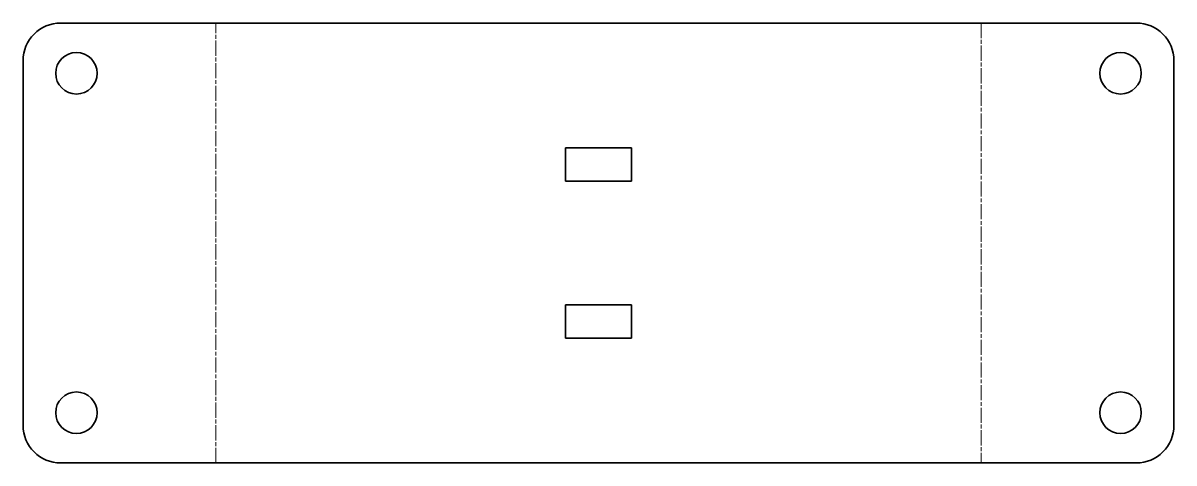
# Model space of a CAD drawing. Header units: inches. Extents: x 0 to 183, y 0 to 70.
import ezdxf

# ---------------------------------------------------------------- set-up
doc = ezdxf.new("R2010")
doc.units = ezdxf.units.IN
doc.header["$MEASUREMENT"] = 0
doc.linetypes.add('Chain', pattern=[13.68, 9.12, -1.14, 2.28, -1.14])
doc.layers.add('SIMUMAK Bend Centerline (ISO)', color=7, linetype='Chain', lineweight=9)
doc.layers.add('SIMUMAK Visible (ISO)', color=7, linetype='Continuous', lineweight=35)

# ---------------------------------------------------------------- blocks, each defined once
blk = doc.blocks.new('3DF-V016-REFSUP02_Sheet_2_3DF-V016-REFSUP02 (desplegada)')
at = {"layer": 'SIMUMAK Bend Centerline (ISO)', "ltscale": 0.263158}
for p, q in [((-60.9, -35), (-60.9, 35)), ((60.9, 35), (60.9, -35))]:
    blk.add_line(p, q, dxfattribs=at)
at = {"layer": 'SIMUMAK Visible (ISO)'}
for p, q in [((-85.56, 35), (85.56, 35)), ((-91.56, -29), (-91.56, 29)), ((91.56, -29), (91.56, 29)), ((-5.25, 15.15), (5.25, 15.15)), ((-5.25, 9.85), (-5.25, 15.15)), ((5.25, 15.15), (5.25, 9.85)), ((5.25, 9.85), (-5.25, 9.85)), ((-5.25, -15.15), (-5.25, -9.85)), ((-5.25, -9.85), (5.25, -9.85)), ((5.25, -9.85), (5.25, -15.15)), ((5.25, -15.15), (-5.25, -15.15)), ((-85.56, -35), (85.56, -35))]:
    blk.add_line(p, q, dxfattribs=at)
for centre in [(-83.06, 27), (83.06, 27), (-83.06, -27), (83.06, -27)]:
    blk.add_circle(centre, 3.3, dxfattribs=at)
at = {"layer": 'SIMUMAK Visible (ISO)', "extrusion": (0, 0, -1)}
for centre, start, end in [((85.56, 29), 360, 90), ((-85.56, 29), 90, 180), ((85.56, -29), 270, 0), ((-85.56, -29), 180, 270)]:
    blk.add_arc(centre, 6, start, end, dxfattribs=at)

msp = doc.modelspace()

# ---------------------------------------------------------------- block references
msp.add_blockref('3DF-V016-REFSUP02_Sheet_2_3DF-V016-REFSUP02 (desplegada)', (91.56, 35))

doc.saveas('drawing.dxf')
